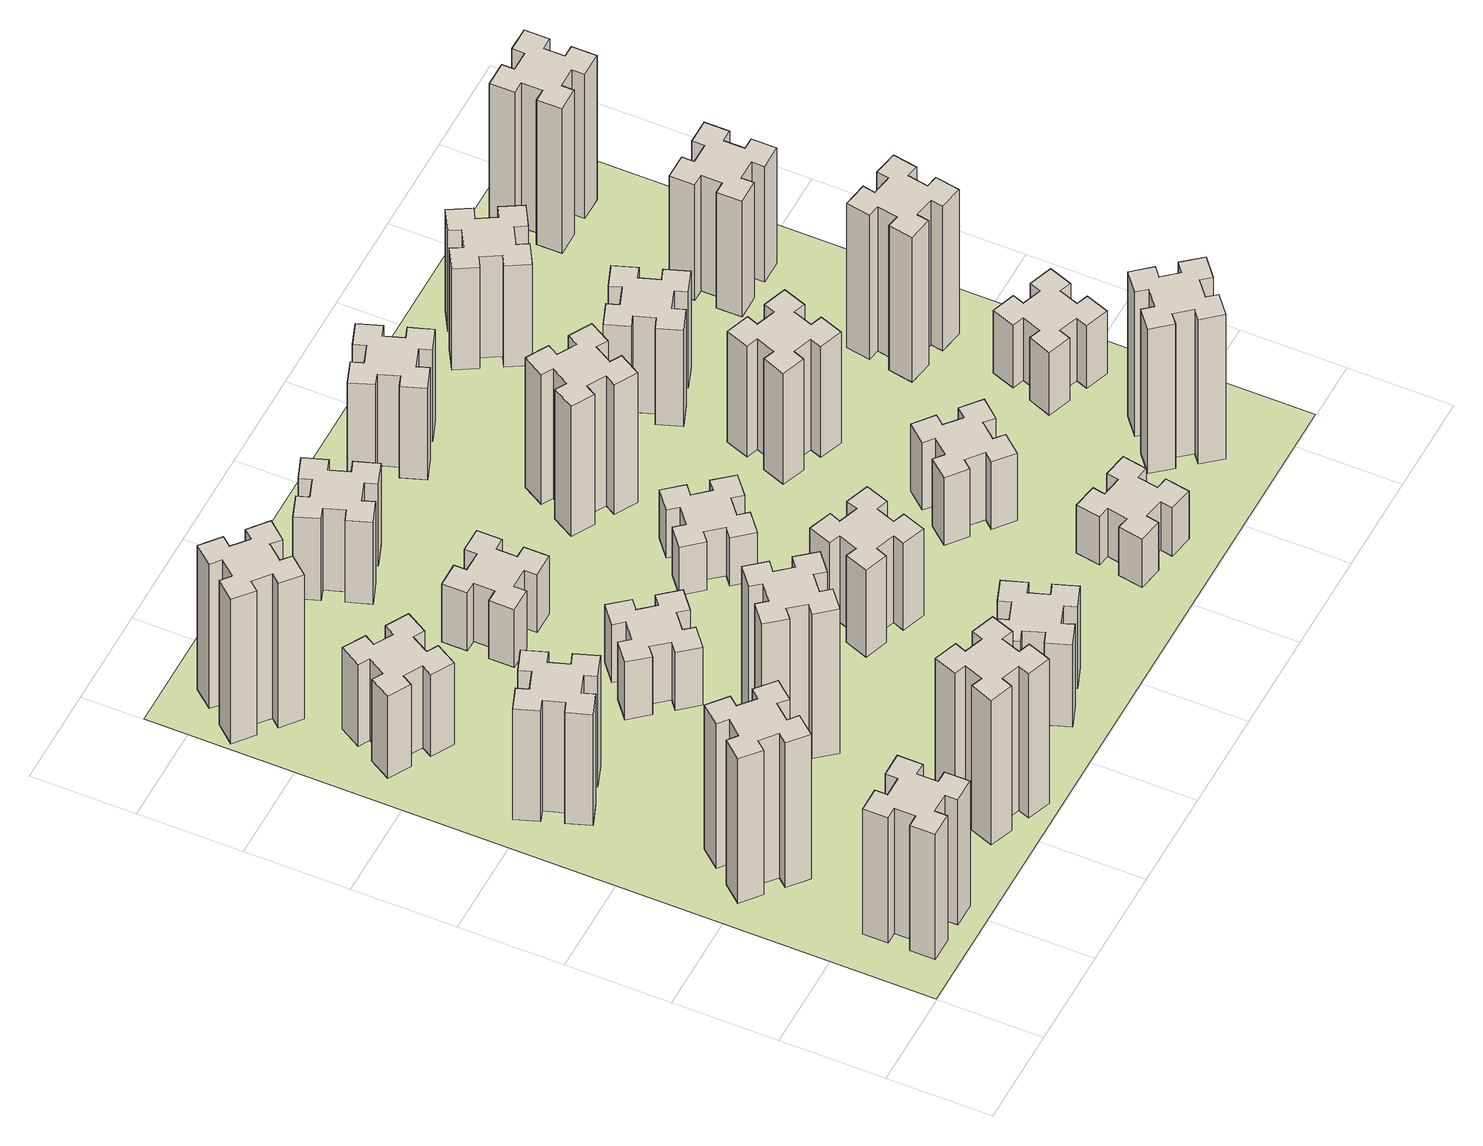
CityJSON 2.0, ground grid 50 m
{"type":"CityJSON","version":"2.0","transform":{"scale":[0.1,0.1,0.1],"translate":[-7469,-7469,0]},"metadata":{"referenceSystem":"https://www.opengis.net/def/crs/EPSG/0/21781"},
"CityObjects":{
"building1":{"type":"Building","attributes":{"class":"1000","function":"1000","usage":"1000","yearOfConstruction":2016,"roofType":"1000","measuredHeight":78,"storeysAboveGround":30,"storeysBelowGround":0},"geometry":[{"type":"Solid","lod":"1","boundaries":[[[[0,1,2,3,4,5,6,7,8,9,10,11,12,13,14,15,16,17,18,19]],[[17,16,20,21]],[[16,15,22,20]],[[15,14,23,22]],[[14,13,24,23]],[[13,12,25,24]],[[12,11,26,25]],[[11,10,27,26]],[[10,9,28,27]],[[9,8,29,28]],[[8,7,30,29]],[[7,6,31,30]],[[6,5,32,31]],[[5,4,33,32]],[[4,3,34,33]],[[3,2,35,34]],[[2,1,36,35]],[[1,0,37,36]],[[0,19,38,37]],[[19,18,39,38]],[[18,17,21,39]],[[24,25,26,27,28,29,30,31,32,33,34,35,36,37,38,39,21,20,22,23]]]]}]},
"building2":{"type":"Building","attributes":{"class":"1000","function":"1000","usage":"1000","yearOfConstruction":2016,"roofType":"1000","measuredHeight":90,"storeysAboveGround":30,"storeysBelowGround":0},"geometry":[{"type":"Solid","lod":"1","boundaries":[[[[40,41,42,43,44,45,46,47,48,49,50,51,52,53,54,55,56,57,58,59]],[[57,56,60,61]],[[56,55,62,60]],[[55,54,63,62]],[[54,53,64,63]],[[53,52,65,64]],[[52,51,66,65]],[[51,50,67,66]],[[50,49,68,67]],[[49,48,69,68]],[[48,47,70,69]],[[47,46,71,70]],[[46,45,72,71]],[[45,44,73,72]],[[44,43,74,73]],[[43,42,75,74]],[[42,41,76,75]],[[41,40,77,76]],[[40,59,78,77]],[[59,58,79,78]],[[58,57,61,79]],[[64,65,66,67,68,69,70,71,72,73,74,75,76,77,78,79,61,60,62,63]]]]}]},
"building3":{"type":"Building","attributes":{"class":"1000","function":"1000","usage":"1000","yearOfConstruction":2016,"roofType":"1000","measuredHeight":69,"storeysAboveGround":30,"storeysBelowGround":0},"geometry":[{"type":"Solid","lod":"1","boundaries":[[[[80,81,82,83,84,85,86,87,88,89,90,91,92,93,94,95,96,97,98,99]],[[97,96,100,101]],[[96,95,102,100]],[[95,94,103,102]],[[94,93,104,103]],[[93,92,105,104]],[[92,91,106,105]],[[91,90,107,106]],[[90,89,108,107]],[[89,88,109,108]],[[88,87,110,109]],[[87,86,111,110]],[[86,85,112,111]],[[85,84,113,112]],[[84,83,114,113]],[[83,82,115,114]],[[82,81,116,115]],[[81,80,117,116]],[[80,99,118,117]],[[99,98,119,118]],[[98,97,101,119]],[[104,105,106,107,108,109,110,111,112,113,114,115,116,117,118,119,101,100,102,103]]]]}]},
"building4":{"type":"Building","attributes":{"class":"1000","function":"1000","usage":"1000","yearOfConstruction":2016,"roofType":"1000","measuredHeight":51,"storeysAboveGround":30,"storeysBelowGround":0},"geometry":[{"type":"Solid","lod":"1","boundaries":[[[[120,121,122,123,124,125,126,127,128,129,130,131,132,133,134,135,136,137,138,139]],[[137,136,140,141]],[[136,135,142,140]],[[135,134,143,142]],[[134,133,144,143]],[[133,132,145,144]],[[132,131,146,145]],[[131,130,147,146]],[[130,129,148,147]],[[129,128,149,148]],[[128,127,150,149]],[[127,126,151,150]],[[126,125,152,151]],[[125,124,153,152]],[[124,123,154,153]],[[123,122,155,154]],[[122,121,156,155]],[[121,120,157,156]],[[120,139,158,157]],[[139,138,159,158]],[[138,137,141,159]],[[144,145,146,147,148,149,150,151,152,153,154,155,156,157,158,159,141,140,142,143]]]]}]},
"building5":{"type":"Building","attributes":{"class":"1000","function":"1000","usage":"1000","yearOfConstruction":2016,"roofType":"1000","measuredHeight":90,"storeysAboveGround":30,"storeysBelowGround":0},"geometry":[{"type":"Solid","lod":"1","boundaries":[[[[160,161,162,163,164,165,166,167,168,169,170,171,172,173,174,175,176,177,178,179]],[[177,176,180,181]],[[176,175,182,180]],[[175,174,183,182]],[[174,173,184,183]],[[173,172,185,184]],[[172,171,186,185]],[[171,170,187,186]],[[170,169,188,187]],[[169,168,189,188]],[[168,167,190,189]],[[167,166,191,190]],[[166,165,192,191]],[[165,164,193,192]],[[164,163,194,193]],[[163,162,195,194]],[[162,161,196,195]],[[161,160,197,196]],[[160,179,198,197]],[[179,178,199,198]],[[178,177,181,199]],[[184,185,186,187,188,189,190,191,192,193,194,195,196,197,198,199,181,180,182,183]]]]}]},
"building6":{"type":"Building","attributes":{"class":"1000","function":"1000","usage":"1000","yearOfConstruction":2016,"roofType":"1000","measuredHeight":90,"storeysAboveGround":30,"storeysBelowGround":0},"geometry":[{"type":"Solid","lod":"1","boundaries":[[[[200,201,202,203,204,205,206,207,208,209,210,211,212,213,214,215,216,217,218,219]],[[217,216,220,221]],[[216,215,222,220]],[[215,214,223,222]],[[214,213,224,223]],[[213,212,225,224]],[[212,211,226,225]],[[211,210,227,226]],[[210,209,228,227]],[[209,208,229,228]],[[208,207,230,229]],[[207,206,231,230]],[[206,205,232,231]],[[205,204,233,232]],[[204,203,234,233]],[[203,202,235,234]],[[202,201,236,235]],[[201,200,237,236]],[[200,219,238,237]],[[219,218,239,238]],[[218,217,221,239]],[[224,225,226,227,228,229,230,231,232,233,234,235,236,237,238,239,221,220,222,223]]]]}]},
"building7":{"type":"Building","attributes":{"class":"1000","function":"1000","usage":"1000","yearOfConstruction":2016,"roofType":"1000","measuredHeight":90,"storeysAboveGround":30,"storeysBelowGround":0},"geometry":[{"type":"Solid","lod":"1","boundaries":[[[[240,241,242,243,244,245,246,247,248,249,250,251,252,253,254,255,256,257,258,259]],[[257,256,260,261]],[[256,255,262,260]],[[255,254,263,262]],[[254,253,264,263]],[[253,252,265,264]],[[252,251,266,265]],[[251,250,267,266]],[[250,249,268,267]],[[249,248,269,268]],[[248,247,270,269]],[[247,246,271,270]],[[246,245,272,271]],[[245,244,273,272]],[[244,243,274,273]],[[243,242,275,274]],[[242,241,276,275]],[[241,240,277,276]],[[240,259,278,277]],[[259,258,279,278]],[[258,257,261,279]],[[264,265,266,267,268,269,270,271,272,273,274,275,276,277,278,279,261,260,262,263]]]]}]},
"building8":{"type":"Building","attributes":{"class":"1000","function":"1000","usage":"1000","yearOfConstruction":2016,"roofType":"1000","measuredHeight":36,"storeysAboveGround":30,"storeysBelowGround":0},"geometry":[{"type":"Solid","lod":"1","boundaries":[[[[280,281,282,283,284,285,286,287,288,289,290,291,292,293,294,295,296,297,298,299]],[[297,296,300,301]],[[296,295,302,300]],[[295,294,303,302]],[[294,293,304,303]],[[293,292,305,304]],[[292,291,306,305]],[[291,290,307,306]],[[290,289,308,307]],[[289,288,309,308]],[[288,287,310,309]],[[287,286,311,310]],[[286,285,312,311]],[[285,284,313,312]],[[284,283,314,313]],[[283,282,315,314]],[[282,281,316,315]],[[281,280,317,316]],[[280,299,318,317]],[[299,298,319,318]],[[298,297,301,319]],[[304,305,306,307,308,309,310,311,312,313,314,315,316,317,318,319,301,300,302,303]]]]}]},
"building9":{"type":"Building","attributes":{"class":"1000","function":"1000","usage":"1000","yearOfConstruction":2016,"roofType":"1000","measuredHeight":51,"storeysAboveGround":30,"storeysBelowGround":0},"geometry":[{"type":"Solid","lod":"1","boundaries":[[[[320,321,322,323,324,325,326,327,328,329,330,331,332,333,334,335,336,337,338,339]],[[337,336,340,341]],[[336,335,342,340]],[[335,334,343,342]],[[334,333,344,343]],[[333,332,345,344]],[[332,331,346,345]],[[331,330,347,346]],[[330,329,348,347]],[[329,328,349,348]],[[328,327,350,349]],[[327,326,351,350]],[[326,325,352,351]],[[325,324,353,352]],[[324,323,354,353]],[[323,322,355,354]],[[322,321,356,355]],[[321,320,357,356]],[[320,339,358,357]],[[339,338,359,358]],[[338,337,341,359]],[[344,345,346,347,348,349,350,351,352,353,354,355,356,357,358,359,341,340,342,343]]]]}]},
"building10":{"type":"Building","attributes":{"class":"1000","function":"1000","usage":"1000","yearOfConstruction":2016,"roofType":"1000","measuredHeight":36,"storeysAboveGround":30,"storeysBelowGround":0},"geometry":[{"type":"Solid","lod":"1","boundaries":[[[[360,361,362,363,364,365,366,367,368,369,370,371,372,373,374,375,376,377,378,379]],[[377,376,380,381]],[[376,375,382,380]],[[375,374,383,382]],[[374,373,384,383]],[[373,372,385,384]],[[372,371,386,385]],[[371,370,387,386]],[[370,369,388,387]],[[369,368,389,388]],[[368,367,390,389]],[[367,366,391,390]],[[366,365,392,391]],[[365,364,393,392]],[[364,363,394,393]],[[363,362,395,394]],[[362,361,396,395]],[[361,360,397,396]],[[360,379,398,397]],[[379,378,399,398]],[[378,377,381,399]],[[384,385,386,387,388,389,390,391,392,393,394,395,396,397,398,399,381,380,382,383]]]]}]},
"building11":{"type":"Building","attributes":{"class":"1000","function":"1000","usage":"1000","yearOfConstruction":2016,"roofType":"1000","measuredHeight":51,"storeysAboveGround":30,"storeysBelowGround":0},"geometry":[{"type":"Solid","lod":"1","boundaries":[[[[400,401,402,403,404,405,406,407,408,409,410,411,412,413,414,415,416,417,418,419]],[[417,416,420,421]],[[416,415,422,420]],[[415,414,423,422]],[[414,413,424,423]],[[413,412,425,424]],[[412,411,426,425]],[[411,410,427,426]],[[410,409,428,427]],[[409,408,429,428]],[[408,407,430,429]],[[407,406,431,430]],[[406,405,432,431]],[[405,404,433,432]],[[404,403,434,433]],[[403,402,435,434]],[[402,401,436,435]],[[401,400,437,436]],[[400,419,438,437]],[[419,418,439,438]],[[418,417,421,439]],[[424,425,426,427,428,429,430,431,432,433,434,435,436,437,438,439,421,420,422,423]]]]}]},
"building12":{"type":"Building","attributes":{"class":"1000","function":"1000","usage":"1000","yearOfConstruction":2016,"roofType":"1000","measuredHeight":54,"storeysAboveGround":30,"storeysBelowGround":0},"geometry":[{"type":"Solid","lod":"1","boundaries":[[[[440,441,442,443,444,445,446,447,448,449,450,451,452,453,454,455,456,457,458,459]],[[457,456,460,461]],[[456,455,462,460]],[[455,454,463,462]],[[454,453,464,463]],[[453,452,465,464]],[[452,451,466,465]],[[451,450,467,466]],[[450,449,468,467]],[[449,448,469,468]],[[448,447,470,469]],[[447,446,471,470]],[[446,445,472,471]],[[445,444,473,472]],[[444,443,474,473]],[[443,442,475,474]],[[442,441,476,475]],[[441,440,477,476]],[[440,459,478,477]],[[459,458,479,478]],[[458,457,461,479]],[[464,465,466,467,468,469,470,471,472,473,474,475,476,477,478,479,461,460,462,463]]]]}]},
"building13":{"type":"Building","attributes":{"class":"1000","function":"1000","usage":"1000","yearOfConstruction":2016,"roofType":"1000","measuredHeight":30,"storeysAboveGround":30,"storeysBelowGround":0},"geometry":[{"type":"Solid","lod":"1","boundaries":[[[[480,481,482,483,484,485,486,487,488,489,490,491,492,493,494,495,496,497,498,499]],[[497,496,500,501]],[[496,495,502,500]],[[495,494,503,502]],[[494,493,504,503]],[[493,492,505,504]],[[492,491,506,505]],[[491,490,507,506]],[[490,489,508,507]],[[489,488,509,508]],[[488,487,510,509]],[[487,486,511,510]],[[486,485,512,511]],[[485,484,513,512]],[[484,483,514,513]],[[483,482,515,514]],[[482,481,516,515]],[[481,480,517,516]],[[480,499,518,517]],[[499,498,519,518]],[[498,497,501,519]],[[504,505,506,507,508,509,510,511,512,513,514,515,516,517,518,519,501,500,502,503]]]]}]},
"building14":{"type":"Building","attributes":{"class":"1000","function":"1000","usage":"1000","yearOfConstruction":2016,"roofType":"1000","measuredHeight":81,"storeysAboveGround":30,"storeysBelowGround":0},"geometry":[{"type":"Solid","lod":"1","boundaries":[[[[520,521,522,523,524,525,526,527,528,529,530,531,532,533,534,535,536,537,538,539]],[[537,536,540,541]],[[536,535,542,540]],[[535,534,543,542]],[[534,533,544,543]],[[533,532,545,544]],[[532,531,546,545]],[[531,530,547,546]],[[530,529,548,547]],[[529,528,549,548]],[[528,527,550,549]],[[527,526,551,550]],[[526,525,552,551]],[[525,524,553,552]],[[524,523,554,553]],[[523,522,555,554]],[[522,521,556,555]],[[521,520,557,556]],[[520,539,558,557]],[[539,538,559,558]],[[538,537,541,559]],[[544,545,546,547,548,549,550,551,552,553,554,555,556,557,558,559,541,540,542,543]]]]}]},
"building15":{"type":"Building","attributes":{"class":"1000","function":"1000","usage":"1000","yearOfConstruction":2016,"roofType":"1000","measuredHeight":30,"storeysAboveGround":30,"storeysBelowGround":0},"geometry":[{"type":"Solid","lod":"1","boundaries":[[[[560,561,562,563,564,565,566,567,568,569,570,571,572,573,574,575,576,577,578,579]],[[577,576,580,581]],[[576,575,582,580]],[[575,574,583,582]],[[574,573,584,583]],[[573,572,585,584]],[[572,571,586,585]],[[571,570,587,586]],[[570,569,588,587]],[[569,568,589,588]],[[568,567,590,589]],[[567,566,591,590]],[[566,565,592,591]],[[565,564,593,592]],[[564,563,594,593]],[[563,562,595,594]],[[562,561,596,595]],[[561,560,597,596]],[[560,579,598,597]],[[579,578,599,598]],[[578,577,581,599]],[[584,585,586,587,588,589,590,591,592,593,594,595,596,597,598,599,581,580,582,583]]]]}]},
"building16":{"type":"Building","attributes":{"class":"1000","function":"1000","usage":"1000","yearOfConstruction":2016,"roofType":"1000","measuredHeight":57,"storeysAboveGround":30,"storeysBelowGround":0},"geometry":[{"type":"Solid","lod":"1","boundaries":[[[[600,601,602,603,604,605,606,607,608,609,610,611,612,613,614,615,616,617,618,619]],[[617,616,620,621]],[[616,615,622,620]],[[615,614,623,622]],[[614,613,624,623]],[[613,612,625,624]],[[612,611,626,625]],[[611,610,627,626]],[[610,609,628,627]],[[609,608,629,628]],[[608,607,630,629]],[[607,606,631,630]],[[606,605,632,631]],[[605,604,633,632]],[[604,603,634,633]],[[603,602,635,634]],[[602,601,636,635]],[[601,600,637,636]],[[600,619,638,637]],[[619,618,639,638]],[[618,617,621,639]],[[624,625,626,627,628,629,630,631,632,633,634,635,636,637,638,639,621,620,622,623]]]]}]},
"building17":{"type":"Building","attributes":{"class":"1000","function":"1000","usage":"1000","yearOfConstruction":2016,"roofType":"1000","measuredHeight":42,"storeysAboveGround":30,"storeysBelowGround":0},"geometry":[{"type":"Solid","lod":"1","boundaries":[[[[640,641,642,643,644,645,646,647,648,649,650,651,652,653,654,655,656,657,658,659]],[[657,656,660,661]],[[656,655,662,660]],[[655,654,663,662]],[[654,653,664,663]],[[653,652,665,664]],[[652,651,666,665]],[[651,650,667,666]],[[650,649,668,667]],[[649,648,669,668]],[[648,647,670,669]],[[647,646,671,670]],[[646,645,672,671]],[[645,644,673,672]],[[644,643,674,673]],[[643,642,675,674]],[[642,641,676,675]],[[641,640,677,676]],[[640,659,678,677]],[[659,658,679,678]],[[658,657,661,679]],[[664,665,666,667,668,669,670,671,672,673,674,675,676,677,678,679,661,660,662,663]]]]}]},
"building18":{"type":"Building","attributes":{"class":"1000","function":"1000","usage":"1000","yearOfConstruction":2016,"roofType":"1000","measuredHeight":69,"storeysAboveGround":30,"storeysBelowGround":0},"geometry":[{"type":"Solid","lod":"1","boundaries":[[[[680,681,682,683,684,685,686,687,688,689,690,691,692,693,694,695,696,697,698,699]],[[697,696,700,701]],[[696,695,702,700]],[[695,694,703,702]],[[694,693,704,703]],[[693,692,705,704]],[[692,691,706,705]],[[691,690,707,706]],[[690,689,708,707]],[[689,688,709,708]],[[688,687,710,709]],[[687,686,711,710]],[[686,685,712,711]],[[685,684,713,712]],[[684,683,714,713]],[[683,682,715,714]],[[682,681,716,715]],[[681,680,717,716]],[[680,699,718,717]],[[699,698,719,718]],[[698,697,701,719]],[[704,705,706,707,708,709,710,711,712,713,714,715,716,717,718,719,701,700,702,703]]]]}]},
"building19":{"type":"Building","attributes":{"class":"1000","function":"1000","usage":"1000","yearOfConstruction":2016,"roofType":"1000","measuredHeight":60,"storeysAboveGround":30,"storeysBelowGround":0},"geometry":[{"type":"Solid","lod":"1","boundaries":[[[[720,721,722,723,724,725,726,727,728,729,730,731,732,733,734,735,736,737,738,739]],[[737,736,740,741]],[[736,735,742,740]],[[735,734,743,742]],[[734,733,744,743]],[[733,732,745,744]],[[732,731,746,745]],[[731,730,747,746]],[[730,729,748,747]],[[729,728,749,748]],[[728,727,750,749]],[[727,726,751,750]],[[726,725,752,751]],[[725,724,753,752]],[[724,723,754,753]],[[723,722,755,754]],[[722,721,756,755]],[[721,720,757,756]],[[720,739,758,757]],[[739,738,759,758]],[[738,737,741,759]],[[744,745,746,747,748,749,750,751,752,753,754,755,756,757,758,759,741,740,742,743]]]]}]},
"building20":{"type":"Building","attributes":{"class":"1000","function":"1000","usage":"1000","yearOfConstruction":2016,"roofType":"1000","measuredHeight":90,"storeysAboveGround":30,"storeysBelowGround":0},"geometry":[{"type":"Solid","lod":"1","boundaries":[[[[760,761,762,763,764,765,766,767,768,769,770,771,772,773,774,775,776,777,778,779]],[[777,776,780,781]],[[776,775,782,780]],[[775,774,783,782]],[[774,773,784,783]],[[773,772,785,784]],[[772,771,786,785]],[[771,770,787,786]],[[770,769,788,787]],[[769,768,789,788]],[[768,767,790,789]],[[767,766,791,790]],[[766,765,792,791]],[[765,764,793,792]],[[764,763,794,793]],[[763,762,795,794]],[[762,761,796,795]],[[761,760,797,796]],[[760,779,798,797]],[[779,778,799,798]],[[778,777,781,799]],[[784,785,786,787,788,789,790,791,792,793,794,795,796,797,798,799,781,780,782,783]]]]}]},
"building21":{"type":"Building","attributes":{"class":"1000","function":"1000","usage":"1000","yearOfConstruction":2016,"roofType":"1000","measuredHeight":63,"storeysAboveGround":30,"storeysBelowGround":0},"geometry":[{"type":"Solid","lod":"1","boundaries":[[[[800,801,802,803,804,805,806,807,808,809,810,811,812,813,814,815,816,817,818,819]],[[817,816,820,821]],[[816,815,822,820]],[[815,814,823,822]],[[814,813,824,823]],[[813,812,825,824]],[[812,811,826,825]],[[811,810,827,826]],[[810,809,828,827]],[[809,808,829,828]],[[808,807,830,829]],[[807,806,831,830]],[[806,805,832,831]],[[805,804,833,832]],[[804,803,834,833]],[[803,802,835,834]],[[802,801,836,835]],[[801,800,837,836]],[[800,819,838,837]],[[819,818,839,838]],[[818,817,821,839]],[[824,825,826,827,828,829,830,831,832,833,834,835,836,837,838,839,821,820,822,823]]]]}]},
"building22":{"type":"Building","attributes":{"class":"1000","function":"1000","usage":"1000","yearOfConstruction":2016,"roofType":"1000","measuredHeight":39,"storeysAboveGround":30,"storeysBelowGround":0},"geometry":[{"type":"Solid","lod":"1","boundaries":[[[[840,841,842,843,844,845,846,847,848,849,850,851,852,853,854,855,856,857,858,859]],[[857,856,860,861]],[[856,855,862,860]],[[855,854,863,862]],[[854,853,864,863]],[[853,852,865,864]],[[852,851,866,865]],[[851,850,867,866]],[[850,849,868,867]],[[849,848,869,868]],[[848,847,870,869]],[[847,846,871,870]],[[846,845,872,871]],[[845,844,873,872]],[[844,843,874,873]],[[843,842,875,874]],[[842,841,876,875]],[[841,840,877,876]],[[840,859,878,877]],[[859,858,879,878]],[[858,857,861,879]],[[864,865,866,867,868,869,870,871,872,873,874,875,876,877,878,879,861,860,862,863]]]]}]},
"building23":{"type":"Building","attributes":{"class":"1000","function":"1000","usage":"1000","yearOfConstruction":2016,"roofType":"1000","measuredHeight":90,"storeysAboveGround":30,"storeysBelowGround":0},"geometry":[{"type":"Solid","lod":"1","boundaries":[[[[880,881,882,883,884,885,886,887,888,889,890,891,892,893,894,895,896,897,898,899]],[[897,896,900,901]],[[896,895,902,900]],[[895,894,903,902]],[[894,893,904,903]],[[893,892,905,904]],[[892,891,906,905]],[[891,890,907,906]],[[890,889,908,907]],[[889,888,909,908]],[[888,887,910,909]],[[887,886,911,910]],[[886,885,912,911]],[[885,884,913,912]],[[884,883,914,913]],[[883,882,915,914]],[[882,881,916,915]],[[881,880,917,916]],[[880,899,918,917]],[[899,898,919,918]],[[898,897,901,919]],[[904,905,906,907,908,909,910,911,912,913,914,915,916,917,918,919,901,900,902,903]]]]}]},
"building24":{"type":"Building","attributes":{"class":"1000","function":"1000","usage":"1000","yearOfConstruction":2016,"roofType":"1000","measuredHeight":72,"storeysAboveGround":30,"storeysBelowGround":0},"geometry":[{"type":"Solid","lod":"1","boundaries":[[[[920,921,922,923,924,925,926,927,928,929,930,931,932,933,934,935,936,937,938,939]],[[937,936,940,941]],[[936,935,942,940]],[[935,934,943,942]],[[934,933,944,943]],[[933,932,945,944]],[[932,931,946,945]],[[931,930,947,946]],[[930,929,948,947]],[[929,928,949,948]],[[928,927,950,949]],[[927,926,951,950]],[[926,925,952,951]],[[925,924,953,952]],[[924,923,954,953]],[[923,922,955,954]],[[922,921,956,955]],[[921,920,957,956]],[[920,939,958,957]],[[939,938,959,958]],[[938,937,941,959]],[[944,945,946,947,948,949,950,951,952,953,954,955,956,957,958,959,941,940,942,943]]]]}]},
"building25":{"type":"Building","attributes":{"class":"1000","function":"1000","usage":"1000","yearOfConstruction":2016,"roofType":"1000","measuredHeight":90,"storeysAboveGround":30,"storeysBelowGround":0},"geometry":[{"type":"Solid","lod":"1","boundaries":[[[[960,961,962,963,964,965,966,967,968,969,970,971,972,973,974,975,976,977,978,979]],[[977,976,980,981]],[[976,975,982,980]],[[975,974,983,982]],[[974,973,984,983]],[[973,972,985,984]],[[972,971,986,985]],[[971,970,987,986]],[[970,969,988,987]],[[969,968,989,988]],[[968,967,990,989]],[[967,966,991,990]],[[966,965,992,991]],[[965,964,993,992]],[[964,963,994,993]],[[963,962,995,994]],[[962,961,996,995]],[[961,960,997,996]],[[960,979,998,997]],[[979,978,999,998]],[[978,977,981,999]],[[984,985,986,987,988,989,990,991,992,993,994,995,996,997,998,999,981,980,982,983]]]]}]},
"landuse1":{"type":"LandUse","attributes":{"name":"plot1","function":"1010"},"geometry":[{"type":"MultiSurface","lod":"1","boundaries":[[[1000,1001,1002,1003]]]}]}
},
"vertices":[
[265,325,0],[265,225,0],[205,225,0],[205,105,0],[325,105,0],[325,165,0],[425,165,0],[425,105,0],[545,105,0],[545,225,0],[485,225,0],[485,325,0],[545,325,0],[545,445,0],[425,445,0],[425,385,0],[325,385,0],[325,445,0],[205,445,0],[205,325,0],[325,385,780],[325,445,780],[425,385,780],[425,445,780],[545,445,780],[545,325,780],[485,325,780],[485,225,780],[545,225,780],[545,105,780],[425,105,780],[425,165,780],[325,165,780],[325,105,780],[205,105,780],[205,225,780],[265,225,780],[265,325,780],[205,325,780],[205,445,780],
[484,1067,0],[408,1132,0],[446,1178,0],[354,1255,0],[277,1163,0],[323,1124,0],[259,1048,0],[213,1086,0],[136,994,0],[228,917,0],[266,963,0],[343,899,0],[304,853,0],[396,776,0],[473,868,0],[427,906,0],[492,983,0],[538,944,0],[615,1036,0],[523,1113,0],[492,983,900],[538,944,900],[427,906,900],[473,868,900],[396,776,900],[304,853,900],[343,899,900],[266,963,900],[228,917,900],[136,994,900],[213,1086,900],[259,1048,900],[323,1124,900],[277,1163,900],[354,1255,900],[446,1178,900],[408,1132,900],[484,1067,900],[523,1113,900],[615,1036,900],
[366,1835,0],[460,1869,0],[480,1813,0],[593,1854,0],[552,1967,0],[496,1946,0],[462,2040,0],[518,2060,0],[477,2173,0],[364,2132,0],[385,2076,0],[291,2042,0],[270,2098,0],[157,2057,0],[199,1944,0],[255,1965,0],[289,1871,0],[233,1850,0],[274,1737,0],[387,1779,0],[289,1871,690],[233,1850,690],[255,1965,690],[199,1944,690],[157,2057,690],[270,2098,690],[291,2042,690],[385,2076,690],[364,2132,690],[477,2173,690],[518,2060,690],[462,2040,690],[496,1946,690],[552,1967,690],[593,1854,690],[480,1813,690],[460,1869,690],[366,1835,690],[387,1779,690],[274,1737,690],
[277,2625,0],[364,2575,0],[334,2523,0],[438,2463,0],[498,2567,0],[446,2597,0],[496,2684,0],[548,2654,0],[608,2758,0],[504,2818,0],[474,2766,0],[387,2816,0],[417,2868,0],[313,2928,0],[253,2824,0],[305,2794,0],[255,2707,0],[203,2737,0],[143,2633,0],[247,2573,0],[255,2707,510],[203,2737,510],[305,2794,510],[253,2824,510],[313,2928,510],[417,2868,510],[387,2816,510],[474,2766,510],[504,2818,510],[608,2758,510],[548,2654,510],[496,2684,510],[446,2597,510],[498,2567,510],[438,2463,510],[334,2523,510],[364,2575,510],[277,2625,510],[247,2573,510],[143,2633,510],
[1029,360,0],[995,266,0],[939,287,0],[897,174,0],[1010,133,0],[1031,189,0],[1125,155,0],[1104,99,0],[1217,57,0],[1258,170,0],[1202,191,0],[1236,285,0],[1292,264,0],[1333,377,0],[1220,418,0],[1200,362,0],[1106,396,0],[1127,452,0],[1014,493,0],[973,380,0],[1106,396,900],[1127,452,900],[1200,362,900],[1220,418,900],[1333,377,900],[1292,264,900],[1236,285,900],[1202,191,900],[1258,170,900],[1217,57,900],[1104,99,900],[1125,155,900],[1031,189,900],[1010,133,900],[897,174,900],[939,287,900],[995,266,900],[1029,360,900],[973,380,900],[1014,493,900],
[384,3387,0],[308,3452,0],[346,3498,0],[254,3575,0],[177,3483,0],[223,3444,0],[159,3368,0],[113,3406,0],[36,3314,0],[128,3237,0],[166,3283,0],[243,3219,0],[204,3173,0],[296,3096,0],[373,3188,0],[327,3226,0],[392,3303,0],[438,3264,0],[515,3356,0],[423,3433,0],[392,3303,900],[438,3264,900],[327,3226,900],[373,3188,900],[296,3096,900],[204,3173,900],[243,3219,900],[166,3283,900],[128,3237,900],[36,3314,900],[113,3406,900],[159,3368,900],[223,3444,900],[177,3483,900],[254,3575,900],[346,3498,900],[308,3452,900],[384,3387,900],[423,3433,900],[515,3356,900],
[1083,1332,0],[1006,1267,0],[968,1313,0],[876,1236,0],[953,1144,0],[999,1183,0],[1063,1106,0],[1017,1068,0],[1094,976,0],[1186,1053,0],[1148,1099,0],[1224,1163,0],[1263,1117,0],[1355,1194,0],[1278,1286,0],[1232,1248,0],[1167,1324,0],[1213,1363,0],[1136,1455,0],[1044,1378,0],[1167,1324,900],[1213,1363,900],[1232,1248,900],[1278,1286,900],[1355,1194,900],[1263,1117,900],[1224,1163,900],[1148,1099,900],[1186,1053,900],[1094,976,900],[1017,1068,900],[1063,1106,900],[999,1183,900],[953,1144,900],[876,1236,900],[968,1313,900],[1006,1267,900],[1083,1332,900],[1044,1378,900],[1136,1455,900],
[1083,1972,0],[1006,1907,0],[968,1953,0],[876,1876,0],[953,1784,0],[999,1823,0],[1063,1746,0],[1017,1708,0],[1094,1616,0],[1186,1693,0],[1148,1739,0],[1224,1803,0],[1263,1757,0],[1355,1834,0],[1278,1926,0],[1232,1888,0],[1167,1964,0],[1213,2003,0],[1136,2095,0],[1044,2018,0],[1167,1964,360],[1213,2003,360],[1232,1888,360],[1278,1926,360],[1355,1834,360],[1263,1757,360],[1224,1803,360],[1148,1739,360],[1186,1693,360],[1094,1616,360],[1017,1708,360],[1063,1746,360],[999,1823,360],[953,1784,360],[876,1876,360],[968,1953,360],[1006,1907,360],[1083,1972,360],[1044,2018,360],[1136,2095,360],
[1765,496,0],[1671,462,0],[1650,518,0],[1537,477,0],[1579,364,0],[1635,385,0],[1669,291,0],[1613,270,0],[1654,157,0],[1767,199,0],[1746,255,0],[1840,289,0],[1860,233,0],[1973,274,0],[1932,387,0],[1876,366,0],[1842,460,0],[1898,480,0],[1857,593,0],[1744,552,0],[1842,460,510],[1898,480,510],[1876,366,510],[1932,387,510],[1973,274,510],[1860,233,510],[1840,289,510],[1746,255,510],[1767,199,510],[1654,157,510],[1613,270,510],[1669,291,510],[1635,385,510],[1579,364,510],[1537,477,510],[1650,518,510],[1671,462,510],[1765,496,510],[1744,552,510],[1857,593,510],
[1005,2645,0],[1005,2545,0],[945,2545,0],[945,2425,0],[1065,2425,0],[1065,2485,0],[1165,2485,0],[1165,2425,0],[1285,2425,0],[1285,2545,0],[1225,2545,0],[1225,2645,0],[1285,2645,0],[1285,2765,0],[1165,2765,0],[1165,2705,0],[1065,2705,0],[1065,2765,0],[945,2765,0],[945,2645,0],[1065,2705,360],[1065,2765,360],[1165,2705,360],[1165,2765,360],[1285,2765,360],[1285,2645,360],[1225,2645,360],[1225,2545,360],[1285,2545,360],[1285,2425,360],[1165,2425,360],[1165,2485,360],[1065,2485,360],[1065,2425,360],[945,2425,360],[945,2545,360],[1005,2545,360],[1005,2645,360],[945,2645,360],[945,2765,360],
[1125,3456,0],[1031,3422,0],[1010,3478,0],[897,3437,0],[939,3324,0],[995,3345,0],[1029,3251,0],[973,3230,0],[1014,3117,0],[1127,3159,0],[1106,3215,0],[1200,3249,0],[1220,3193,0],[1333,3234,0],[1292,3347,0],[1236,3326,0],[1202,3420,0],[1258,3440,0],[1217,3553,0],[1104,3512,0],[1202,3420,510],[1258,3440,510],[1236,3326,510],[1292,3347,510],[1333,3234,510],[1220,3193,510],[1200,3249,510],[1106,3215,510],[1127,3159,510],[1014,3117,510],[973,3230,510],[1029,3251,510],[995,3345,510],[939,3324,510],[897,3437,510],[1010,3478,510],[1031,3422,510],[1125,3456,510],[1104,3512,510],[1217,3553,510],
[1769,1300,0],[1735,1206,0],[1679,1227,0],[1637,1114,0],[1750,1073,0],[1771,1129,0],[1865,1095,0],[1844,1039,0],[1957,997,0],[1998,1110,0],[1942,1131,0],[1976,1225,0],[2032,1204,0],[2073,1317,0],[1960,1358,0],[1940,1302,0],[1846,1336,0],[1867,1392,0],[1754,1433,0],[1713,1320,0],[1846,1336,540],[1867,1392,540],[1940,1302,540],[1960,1358,540],[2073,1317,540],[2032,1204,540],[1976,1225,540],[1942,1131,540],[1998,1110,540],[1957,997,540],[1844,1039,540],[1865,1095,540],[1771,1129,540],[1750,1073,540],[1637,1114,540],[1679,1227,540],[1735,1206,540],[1769,1300,540],[1713,1320,540],[1754,1433,540],
[1972,1988,0],[1907,2064,0],[1953,2103,0],[1876,2195,0],[1784,2118,0],[1823,2072,0],[1746,2007,0],[1708,2053,0],[1616,1976,0],[1693,1884,0],[1739,1923,0],[1803,1846,0],[1757,1808,0],[1834,1716,0],[1926,1793,0],[1888,1839,0],[1964,1903,0],[2003,1857,0],[2095,1934,0],[2018,2026,0],[1964,1903,300],[2003,1857,300],[1888,1839,300],[1926,1793,300],[1834,1716,300],[1757,1808,300],[1803,1846,300],[1739,1923,300],[1693,1884,300],[1616,1976,300],[1708,2053,300],[1746,2007,300],[1823,2072,300],[1784,2118,300],[1876,2195,300],[1953,2103,300],[1907,2064,300],[1972,1988,300],[2018,2026,300],[2095,1934,300],
[2054,2666,0],[1967,2716,0],[1997,2768,0],[1893,2828,0],[1833,2724,0],[1885,2694,0],[1835,2607,0],[1783,2637,0],[1723,2533,0],[1827,2473,0],[1857,2525,0],[1944,2475,0],[1914,2423,0],[2018,2363,0],[2078,2467,0],[2026,2497,0],[2076,2584,0],[2128,2554,0],[2188,2658,0],[2084,2718,0],[2076,2584,810],[2128,2554,810],[2026,2497,810],[2078,2467,810],[2018,2363,810],[1914,2423,810],[1944,2475,810],[1857,2525,810],[1827,2473,810],[1723,2533,810],[1783,2637,810],[1835,2607,810],[1885,2694,810],[1833,2724,810],[1893,2828,810],[1997,2768,810],[1967,2716,810],[2054,2666,810],[2084,2718,810],[2188,2658,810],
[2596,444,0],[2578,345,0],[2519,356,0],[2498,237,0],[2617,217,0],[2627,276,0],[2725,258,0],[2715,199,0],[2833,178,0],[2854,297,0],[2795,307,0],[2812,405,0],[2871,395,0],[2892,513,0],[2774,534,0],[2764,475,0],[2665,492,0],[2676,551,0],[2557,572,0],[2537,454,0],[2665,492,300],[2676,551,300],[2764,475,300],[2774,534,300],[2892,513,300],[2871,395,300],[2812,405,300],[2795,307,300],[2854,297,300],[2833,178,300],[2715,199,300],[2725,258,300],[2627,276,300],[2617,217,300],[2498,237,300],[2519,356,300],[2578,345,300],[2596,444,300],[2537,454,300],[2557,572,300],
[1865,3556,0],[1771,3522,0],[1750,3578,0],[1637,3537,0],[1679,3424,0],[1735,3445,0],[1769,3351,0],[1713,3330,0],[1754,3217,0],[1867,3259,0],[1846,3315,0],[1940,3349,0],[1960,3293,0],[2073,3334,0],[2032,3447,0],[1976,3426,0],[1942,3520,0],[1998,3540,0],[1957,3653,0],[1844,3612,0],[1942,3520,570],[1998,3540,570],[1976,3426,570],[2032,3447,570],[2073,3334,570],[1960,3293,570],[1940,3349,570],[1846,3315,570],[1867,3259,570],[1754,3217,570],[1713,3330,570],[1769,3351,570],[1735,3445,570],[1679,3424,570],[1637,3537,570],[1750,3578,570],[1771,3522,570],[1865,3556,570],[1844,3612,570],[1957,3653,570],
[2647,1006,0],[2712,1083,0],[2758,1044,0],[2835,1136,0],[2743,1213,0],[2704,1167,0],[2628,1232,0],[2666,1278,0],[2574,1355,0],[2497,1263,0],[2543,1224,0],[2479,1148,0],[2433,1186,0],[2356,1094,0],[2448,1017,0],[2486,1063,0],[2563,999,0],[2524,953,0],[2616,876,0],[2693,968,0],[2563,999,420],[2524,953,420],[2486,1063,420],[2448,1017,420],[2356,1094,420],[2433,1186,420],[2479,1148,420],[2543,1224,420],[2497,1263,420],[2574,1355,420],[2666,1278,420],[2628,1232,420],[2704,1167,420],[2743,1213,420],[2835,1136,420],[2758,1044,420],[2712,1083,420],[2647,1006,420],[2693,968,420],[2616,876,420],
[2682,1871,0],[2716,1965,0],[2772,1944,0],[2813,2057,0],[2700,2098,0],[2680,2042,0],[2586,2076,0],[2607,2132,0],[2494,2173,0],[2453,2060,0],[2509,2040,0],[2475,1946,0],[2419,1967,0],[2377,1854,0],[2490,1813,0],[2511,1869,0],[2605,1835,0],[2584,1779,0],[2697,1737,0],[2738,1850,0],[2605,1835,690],[2584,1779,690],[2511,1869,690],[2490,1813,690],[2377,1854,690],[2419,1967,690],[2475,1946,690],[2509,2040,690],[2453,2060,690],[2494,2173,690],[2607,2132,690],[2586,2076,690],[2680,2042,690],[2700,2098,690],[2813,2057,690],[2772,1944,690],[2716,1965,690],[2682,1871,690],[2738,1850,690],[2697,1737,690],
[2586,2475,0],[2680,2509,0],[2700,2453,0],[2813,2494,0],[2772,2607,0],[2716,2586,0],[2682,2680,0],[2738,2700,0],[2697,2813,0],[2584,2772,0],[2605,2716,0],[2511,2682,0],[2490,2738,0],[2377,2697,0],[2419,2584,0],[2475,2605,0],[2509,2511,0],[2453,2490,0],[2494,2377,0],[2607,2419,0],[2509,2511,600],[2453,2490,600],[2475,2605,600],[2419,2584,600],[2377,2697,600],[2490,2738,600],[2511,2682,600],[2605,2716,600],[2584,2772,600],[2697,2813,600],[2738,2700,600],[2682,2680,600],[2716,2586,600],[2772,2607,600],[2813,2494,600],[2700,2453,600],[2680,2509,600],[2586,2475,600],[2607,2419,600],[2494,2377,600],
[3368,359,0],[3444,423,0],[3483,377,0],[3575,454,0],[3498,546,0],[3452,508,0],[3387,584,0],[3433,623,0],[3356,715,0],[3264,638,0],[3303,592,0],[3226,527,0],[3188,573,0],[3096,496,0],[3173,404,0],[3219,443,0],[3283,366,0],[3237,328,0],[3314,236,0],[3406,313,0],[3283,366,900],[3237,328,900],[3219,443,900],[3173,404,900],[3096,496,900],[3188,573,900],[3226,527,900],[3303,592,900],[3264,638,900],[3356,715,900],[3433,623,900],[3387,584,900],[3452,508,900],[3498,546,900],[3575,454,900],[3483,377,900],[3444,423,900],[3368,359,900],[3406,313,900],[3314,236,900],
[2716,3347,0],[2666,3434,0],[2718,3464,0],[2658,3568,0],[2554,3508,0],[2584,3456,0],[2497,3406,0],[2467,3458,0],[2363,3398,0],[2423,3294,0],[2475,3324,0],[2525,3237,0],[2473,3207,0],[2533,3103,0],[2637,3163,0],[2607,3215,0],[2694,3265,0],[2724,3213,0],[2828,3273,0],[2768,3377,0],[2694,3265,630],[2724,3213,630],[2607,3215,630],[2637,3163,630],[2533,3103,630],[2473,3207,630],[2525,3237,630],[2475,3324,630],[2423,3294,630],[2363,3398,630],[2467,3458,630],[2497,3406,630],[2584,3456,630],[2554,3508,630],[2658,3568,630],[2718,3464,630],[2666,3434,630],[2716,3347,630],[2768,3377,630],[2828,3273,630],
[3351,1029,0],[3445,995,0],[3424,939,0],[3537,897,0],[3578,1010,0],[3522,1031,0],[3556,1125,0],[3612,1104,0],[3653,1217,0],[3540,1258,0],[3520,1202,0],[3426,1236,0],[3447,1292,0],[3334,1333,0],[3293,1220,0],[3349,1200,0],[3315,1106,0],[3259,1127,0],[3217,1014,0],[3330,973,0],[3315,1106,390],[3259,1127,390],[3349,1200,390],[3293,1220,390],[3334,1333,390],[3447,1292,390],[3426,1236,390],[3520,1202,390],[3540,1258,390],[3653,1217,390],[3612,1104,390],[3556,1125,390],[3522,1031,390],[3578,1010,390],[3537,897,390],[3424,939,390],[3445,995,390],[3351,1029,390],[3330,973,390],[3217,1014,390],
[3267,1656,0],[3365,1638,0],[3355,1579,0],[3473,1558,0],[3494,1677,0],[3435,1687,0],[3452,1785,0],[3511,1775,0],[3532,1893,0],[3414,1914,0],[3404,1855,0],[3305,1872,0],[3316,1931,0],[3197,1952,0],[3177,1834,0],[3236,1824,0],[3218,1725,0],[3159,1736,0],[3138,1617,0],[3257,1597,0],[3218,1725,900],[3159,1736,900],[3236,1824,900],[3177,1834,900],[3197,1952,900],[3316,1931,900],[3305,1872,900],[3404,1855,900],[3414,1914,900],[3532,1893,900],[3511,1775,900],[3452,1785,900],[3435,1687,900],[3494,1677,900],[3473,1558,900],[3355,1579,900],[3365,1638,900],[3267,1656,900],[3257,1597,900],[3138,1617,900],
[3385,2705,0],[3285,2705,0],[3285,2765,0],[3165,2765,0],[3165,2645,0],[3225,2645,0],[3225,2545,0],[3165,2545,0],[3165,2425,0],[3285,2425,0],[3285,2485,0],[3385,2485,0],[3385,2425,0],[3505,2425,0],[3505,2545,0],[3445,2545,0],[3445,2645,0],[3505,2645,0],[3505,2765,0],[3385,2765,0],[3445,2645,720],[3505,2645,720],[3445,2545,720],[3505,2545,720],[3505,2425,720],[3385,2425,720],[3385,2485,720],[3285,2485,720],[3285,2425,720],[3165,2425,720],[3165,2545,720],[3225,2545,720],[3225,2645,720],[3165,2645,720],[3165,2765,720],[3285,2765,720],[3285,2705,720],[3385,2705,720],[3385,2765,720],[3505,2765,720],
[3285,3325,0],[3385,3325,0],[3385,3265,0],[3505,3265,0],[3505,3385,0],[3445,3385,0],[3445,3485,0],[3505,3485,0],[3505,3605,0],[3385,3605,0],[3385,3545,0],[3285,3545,0],[3285,3605,0],[3165,3605,0],[3165,3485,0],[3225,3485,0],[3225,3385,0],[3165,3385,0],[3165,3265,0],[3285,3265,0],[3225,3385,900],[3165,3385,900],[3225,3485,900],[3165,3485,900],[3165,3605,900],[3285,3605,900],[3285,3545,900],[3385,3545,900],[3385,3605,900],[3505,3605,900],[3505,3485,900],[3445,3485,900],[3445,3385,900],[3505,3385,900],[3505,3265,900],[3385,3265,900],[3385,3325,900],[3285,3325,900],[3285,3265,900],[3165,3265,900],
[5,3705,0],[3705,3705,0],[3705,5,0],[5,5,0]
]}
